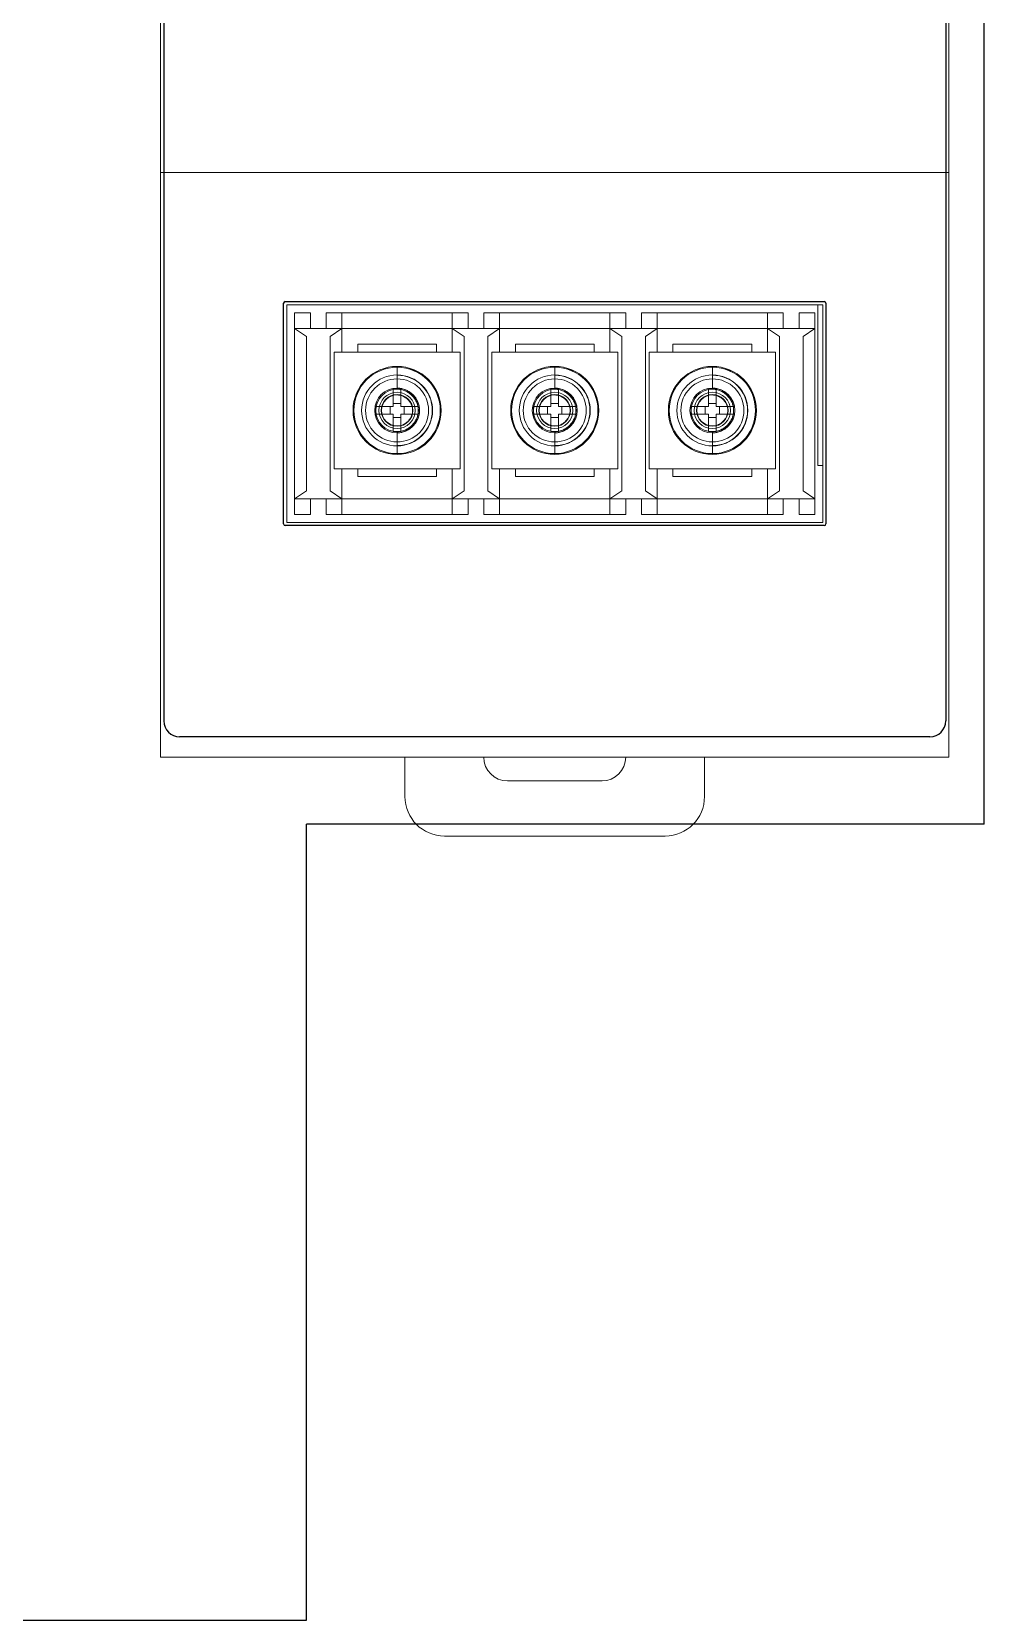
# Model space of a CAD drawing. Header units: millimetres. Extents: x 0 to 1371, y 0 to 812.
# Drawn here: x 353.6 to 414, y 557.1 to 657.9 of the extents above; entities that cross this region are included whole.
import ezdxf

# ---------------------------------------------------------------- set-up
doc = ezdxf.new("R2010")
doc.units = ezdxf.units.MM
doc.layers.add('LINE', color=3, linetype='Continuous', lineweight=15)
doc.layers.add('TOP_SILK', color=6, linetype='Continuous')

msp = doc.modelspace()

# ---------------------------------------------------------------- linework, layer by layer
at = {"color": 18, "true_color": 0x000000}
for p, q in [((414.01674, 607.59969), (414.01674, 761.59969)), ((414.01674, 607.59969), (371.01674, 607.59969)), ((371.01674, 557.09969), (371.01674, 607.59969)), ((117.01674, 557.09969), (371.01674, 557.09969)), ((244.01674, 557.09969), (371.01674, 557.09969))]:
    msp.add_line(p, q, dxfattribs=at)
at = {"layer": 'LINE', "color": 18, "true_color": 0x000000}
for p, q in [((361.77133, 697.84256), (361.77133, 646.84156)), ((411.77133, 697.84256), (411.77133, 646.84156)), ((411.77133, 648.94984), (361.77133, 648.94984)), ((361.77133, 645.35315), (361.77133, 646.84156)), ((411.77133, 646.84156), (411.77133, 645.35315)), ((361.77133, 645.35315), (361.77133, 611.84984)), ((411.77133, 645.35315), (411.77133, 611.84984)), ((369.77133, 640.54984), (403.77133, 640.54984)), ((369.77133, 626.74984), (369.77133, 640.54984)), ((371.27133, 640.04984), (370.27133, 640.04984)), ((370.27133, 627.24984), (370.27133, 640.04984)), ((371.27133, 639.04984), (371.27133, 640.04984)), ((381.27133, 640.04984), (372.27133, 640.04984)), ((372.27133, 639.04984), (372.27133, 640.04984)), ((373.27133, 637.54984), (373.27133, 640.04984)), ((380.27133, 637.54984), (380.27133, 640.04984)), ((381.27133, 639.04984), (381.27133, 640.04984)), ((391.27133, 640.04984), (382.27133, 640.04984)), ((382.27133, 639.04984), (382.27133, 640.04984)), ((383.27133, 637.54984), (383.27133, 640.04984)), ((390.27133, 637.54984), (390.27133, 640.04984)), ((391.27133, 639.04984), (391.27133, 640.04984)), ((401.27133, 640.04984), (392.27133, 640.04984)), ((392.27133, 639.04984), (392.27133, 640.04984)), ((393.27133, 637.54984), (393.27133, 640.04984)), ((400.27133, 637.54984), (400.27133, 640.04984)), ((401.27133, 639.04984), (401.27133, 640.04984)), ((403.27133, 640.04984), (402.27133, 640.04984)), ((402.27133, 639.04984), (402.27133, 640.04984)), ((403.27133, 627.24984), (403.27133, 640.04984)), ((403.47133, 640.54984), (403.47133, 630.34984)), ((403.77133, 640.54984), (403.77133, 626.74984)), ((371.02133, 638.54984), (370.27133, 639.04984)), ((403.27133, 639.04984), (370.27133, 639.04984)), ((373.27133, 639.04984), (372.52133, 638.54984)), ((381.02133, 638.54984), (380.27133, 639.04984)), ((383.27133, 639.04984), (382.52133, 638.54984)), ((391.02133, 638.54984), (390.27133, 639.04984)), ((393.27133, 639.04984), (392.52133, 638.54984)), ((401.02133, 638.54984), (400.27133, 639.04984)), ((403.27133, 639.04984), (402.52133, 638.54984)), ((371.02133, 628.74984), (371.02133, 638.54984)), ((372.52133, 638.54984), (372.52133, 628.74984)), ((374.27133, 638.04984), (379.27133, 638.04984)), ((374.27133, 637.54984), (374.27133, 638.04984)), ((379.27133, 638.04984), (379.27133, 637.54984)), ((381.02133, 628.74984), (381.02133, 638.54984)), ((382.52133, 638.54984), (382.52133, 628.74984)), ((384.27133, 638.04984), (389.27133, 638.04984)), ((384.27133, 637.54984), (384.27133, 638.04984)), ((389.27133, 638.04984), (389.27133, 637.54984)), ((391.02133, 628.74984), (391.02133, 638.54984)), ((392.52133, 638.54984), (392.52133, 628.74984)), ((394.27133, 638.04984), (399.27133, 638.04984)), ((394.27133, 637.54984), (394.27133, 638.04984)), ((399.27133, 638.04984), (399.27133, 637.54984)), ((401.02133, 628.74984), (401.02133, 638.54984)), ((402.52133, 638.54984), (402.52133, 628.74984)), ((380.77133, 637.54984), (372.77133, 637.54984)), ((372.77133, 637.54984), (372.77133, 630.14984)), ((380.77133, 630.14984), (380.77133, 637.54984)), ((390.77133, 637.54984), (382.77133, 637.54984)), ((382.77133, 637.54984), (382.77133, 630.14984)), ((390.77133, 630.14984), (390.77133, 637.54984)), ((400.77133, 637.54984), (392.77133, 637.54984)), ((392.77133, 637.54984), (392.77133, 630.14984)), ((400.77133, 630.14984), (400.77133, 637.54984)), ((376.77133, 636.08212), (376.77133, 636.58833)), ((376.77133, 636.08212), (376.77133, 635.19489)), ((386.77133, 636.08212), (386.77133, 636.58833)), ((386.77133, 636.08212), (386.77133, 635.19489)), ((396.77133, 636.08212), (396.77133, 636.58833)), ((396.77133, 636.08212), (396.77133, 635.19489)), ((376.53003, 635.19192), (376.53003, 634.09114)), ((377.01263, 635.19192), (377.01263, 634.09114)), ((386.53003, 635.19192), (386.53003, 634.09114)), ((387.01263, 635.19192), (387.01263, 634.09114)), ((396.53003, 635.19192), (396.53003, 634.09114)), ((397.01263, 635.19192), (397.01263, 634.09114)), ((376.53003, 634.09114), (375.42925, 634.09114)), ((376.32178, 634.09114), (376.32178, 633.60854)), ((377.01263, 634.29939), (376.53003, 634.29939)), ((378.1134, 634.09114), (377.01263, 634.09114)), ((377.22087, 633.60854), (377.22087, 634.09114)), ((386.53003, 634.09114), (385.42925, 634.09114)), ((386.32178, 634.09114), (386.32178, 633.60854)), ((387.01263, 634.29939), (386.53003, 634.29939)), ((388.1134, 634.09114), (387.01263, 634.09114)), ((387.22087, 633.60854), (387.22087, 634.09114)), ((396.53003, 634.09114), (395.42925, 634.09114)), ((396.32178, 634.09114), (396.32178, 633.60854)), ((397.01263, 634.29939), (396.53003, 634.29939)), ((398.1134, 634.09114), (397.01263, 634.09114)), ((397.22087, 633.60854), (397.22087, 634.09114)), ((375.42925, 633.60854), (376.53003, 633.60854)), ((376.53003, 633.60854), (376.53003, 632.50776)), ((376.53003, 633.40029), (377.01263, 633.40029)), ((377.01263, 633.60854), (378.1134, 633.60854)), ((377.01263, 633.60854), (377.01263, 632.50776)), ((385.42925, 633.60854), (386.53003, 633.60854)), ((386.53003, 633.60854), (386.53003, 632.50776)), ((386.53003, 633.40029), (387.01263, 633.40029)), ((387.01263, 633.60854), (388.1134, 633.60854)), ((387.01263, 633.60854), (387.01263, 632.50776)), ((395.42925, 633.60854), (396.53003, 633.60854)), ((396.53003, 633.60854), (396.53003, 632.50776)), ((396.53003, 633.40029), (397.01263, 633.40029)), ((397.01263, 633.60854), (398.1134, 633.60854)), ((397.01263, 633.60854), (397.01263, 632.50776)), ((376.77133, 631.61755), (376.77133, 632.50478)), ((386.77133, 631.61755), (386.77133, 632.50478)), ((396.77133, 631.61755), (396.77133, 632.50478)), ((376.77133, 631.61755), (376.77133, 631.11135)), ((386.77133, 631.61755), (386.77133, 631.11135)), ((396.77133, 631.61755), (396.77133, 631.11135)), ((372.77133, 630.14984), (380.77133, 630.14984)), ((373.27133, 627.24984), (373.27133, 630.14984)), ((374.27133, 629.64984), (374.27133, 630.14984)), ((379.27133, 630.14984), (379.27133, 629.64984)), ((380.27133, 627.24984), (380.27133, 630.14984)), ((382.77133, 630.14984), (390.77133, 630.14984)), ((383.27133, 627.24984), (383.27133, 630.14984)), ((384.27133, 629.64984), (384.27133, 630.14984)), ((389.27133, 630.14984), (389.27133, 629.64984)), ((390.27133, 627.24984), (390.27133, 630.14984)), ((392.77133, 630.14984), (400.77133, 630.14984)), ((393.27133, 627.24984), (393.27133, 630.14984)), ((394.27133, 629.64984), (394.27133, 630.14984)), ((399.27133, 630.14984), (399.27133, 629.64984)), ((400.27133, 627.24984), (400.27133, 630.14984)), ((403.47133, 630.34984), (403.77133, 630.34984)), ((379.27133, 629.64984), (374.27133, 629.64984)), ((389.27133, 629.64984), (384.27133, 629.64984)), ((399.27133, 629.64984), (394.27133, 629.64984)), ((370.27133, 628.24984), (371.02133, 628.74984)), ((403.27133, 628.24984), (370.27133, 628.24984)), ((371.27133, 628.24984), (371.27133, 627.24984)), ((372.27133, 628.24984), (372.27133, 627.24984)), ((372.52133, 628.74984), (373.27133, 628.24984)), ((380.27133, 628.24984), (381.02133, 628.74984)), ((381.27133, 628.24984), (381.27133, 627.24984)), ((382.27133, 628.24984), (382.27133, 627.24984)), ((382.52133, 628.74984), (383.27133, 628.24984)), ((390.27133, 628.24984), (391.02133, 628.74984)), ((391.27133, 628.24984), (391.27133, 627.24984)), ((392.27133, 628.24984), (392.27133, 627.24984)), ((392.52133, 628.74984), (393.27133, 628.24984)), ((400.27133, 628.24984), (401.02133, 628.74984)), ((401.27133, 628.24984), (401.27133, 627.24984)), ((402.27133, 628.24984), (402.27133, 627.24984)), ((402.52133, 628.74984), (403.27133, 628.24984)), ((370.27133, 627.24984), (371.27133, 627.24984)), ((381.27133, 627.24984), (372.27133, 627.24984)), ((391.27133, 627.24984), (382.27133, 627.24984)), ((401.27133, 627.24984), (392.27133, 627.24984)), ((402.27133, 627.24984), (403.27133, 627.24984)), ((403.77133, 626.74984), (369.77133, 626.74984)), ((411.77133, 611.84984), (361.77133, 611.84984)), ((377.27133, 611.84984), (377.27133, 609.34984)), ((396.27133, 609.34984), (396.27133, 611.84984)), ((383.77133, 610.34984), (389.77133, 610.34984)), ((379.77133, 606.84984), (393.77133, 606.84984))]:
    msp.add_line(p, q, dxfattribs=at)
for centre, radius in [((376.77133, 633.84984), 2.794), ((386.77133, 633.84984), 2.794), ((396.77133, 633.84984), 2.794), ((376.77133, 633.84984), 2), ((376.77133, 633.84984), 1.15196), ((386.77133, 633.84984), 2), ((386.77133, 633.84984), 1.15196), ((396.77133, 633.84984), 2), ((396.77133, 633.84984), 1.15196), ((376.77133, 633.84984), 1.00446), ((386.77133, 633.84984), 1.00446), ((396.77133, 633.84984), 1.00446)]:
    msp.add_circle(centre, radius, dxfattribs=at)
for centre, radius, start, end in [((376.77133, 633.84984), 2.73747, 90, 270), ((376.77133, 633.84984), 2.24935, 90, 270), ((376.77133, 633.84984), 2.73849, 270, 90), ((376.77133, 633.84984), 2.73747, 270, 90), ((376.77133, 633.84984), 2.24935, 270, 90), ((376.77133, 633.84984), 2.23228, 270, 90), ((386.77133, 633.84984), 2.73747, 90, 270), ((386.77133, 633.84984), 2.24935, 90, 270), ((386.77133, 633.84984), 2.73849, 270, 90), ((386.77133, 633.84984), 2.73747, 270, 90), ((386.77133, 633.84984), 2.24935, 270, 90), ((386.77133, 633.84984), 2.23228, 270, 90), ((396.77133, 633.84984), 2.73747, 90, 270), ((396.77133, 633.84984), 2.24935, 90, 270), ((396.77133, 633.84984), 2.73849, 270, 90), ((396.77133, 633.84984), 2.73747, 270, 90), ((396.77133, 633.84984), 2.24935, 270, 90), ((396.77133, 633.84984), 2.23228, 270, 90), ((376.77133, 633.84984), 1.4224, 90, 270), ((376.77133, 633.84984), 1.34994, 90, 270), ((376.77133, 633.84984), 1.4224, 270, 90), ((386.77133, 633.84984), 1.4224, 90, 270), ((386.77133, 633.84984), 1.34994, 90, 270), ((386.77133, 633.84984), 1.4224, 270, 90), ((396.77133, 633.84984), 1.4224, 90, 270), ((396.77133, 633.84984), 1.34994, 90, 270), ((396.77133, 633.84984), 1.4224, 270, 90), ((376.77133, 633.84984), 0.98246, 90, 270), ((386.77133, 633.84984), 0.98246, 90, 270), ((396.77133, 633.84984), 0.98246, 90, 270), ((383.77133, 611.84984), 1.5, 180, 270), ((389.77133, 611.84984), 1.5, 270, 0), ((379.77133, 609.34984), 2.5, 180, 270), ((393.77133, 609.34984), 2.5, 270, 0)]:
    msp.add_arc(centre, radius, start, end, dxfattribs=at)
for points, start_tangent, end_tangent in [([(376.77133, 635.19491), (376.69086, 635.19458), (376.61042, 635.19358), (376.53003, 635.19192)], (-1, 0), (-0.999695264, -0.024685592)), ([(378.19373, 633.84984), (378.17292, 634.07666), (378.10828, 634.30837), (377.99938, 634.53474), (377.85064, 634.74375), (377.66764, 634.92711), (377.45868, 635.07643), (377.23193, 635.18601), (376.99939, 635.25121), (376.77133, 635.27224)], (0.004984038, 0.99998758), (-0.999989163, -0.004655517)), ([(378.19373, 633.84984), (378.17274, 634.08129), (378.10813, 634.31524), (377.99963, 634.54236), (377.85163, 634.75071), (377.66929, 634.93259), (377.46088, 635.07988), (377.23423, 635.18757), (377.00129, 635.25152), (376.77133, 635.27224)], (-0.00242253, 0.999997066), (-0.99999722, 0.00235814)), ([(378.12126, 633.84984), (378.10077, 634.07633), (378.03884, 634.30106), (377.93599, 634.51662), (377.79671, 634.7124), (377.62537, 634.8824), (377.4294, 635.01959), (377.21524, 635.12005), (376.99344, 635.18007), (376.77133, 635.19978)], (-0.001874311, 0.999998243), (-0.999998468, 0.001750237)), ([(376.77133, 635.19978), (376.99364, 635.17938), (377.21717, 635.11698), (377.43319, 635.01283), (377.63052, 634.87152), (377.80222, 634.69812), (377.94086, 634.50057), (378.04196, 634.28633), (378.10188, 634.06654), (378.12126, 633.84984)], (0.999996792, -0.002533013), (0.002292779, -0.999997372)), ([(377.01263, 635.19192), (376.93223, 635.19358), (376.85179, 635.19458), (376.77133, 635.19491)], (-0.999695264, 0.024685592), (-1, 0)), ([(386.77133, 635.19491), (386.69086, 635.19458), (386.61042, 635.19358), (386.53003, 635.19192)], (-1, 0), (-0.999695264, -0.024685592)), ([(388.19373, 633.84984), (388.17292, 634.07666), (388.10828, 634.30837), (387.99938, 634.53474), (387.85064, 634.74375), (387.66764, 634.92711), (387.45868, 635.07643), (387.23193, 635.18601), (386.99939, 635.25121), (386.77133, 635.27224)], (0.004984038, 0.99998758), (-0.999989163, -0.004655517)), ([(388.19373, 633.84984), (388.17274, 634.08129), (388.10813, 634.31524), (387.99963, 634.54236), (387.85163, 634.75071), (387.66929, 634.93259), (387.46088, 635.07988), (387.23423, 635.18757), (387.00129, 635.25152), (386.77133, 635.27224)], (-0.00242253, 0.999997066), (-0.99999722, 0.00235814)), ([(388.12126, 633.84984), (388.10077, 634.07633), (388.03884, 634.30106), (387.93599, 634.51662), (387.79671, 634.7124), (387.62537, 634.8824), (387.4294, 635.01959), (387.21524, 635.12005), (386.99344, 635.18007), (386.77133, 635.19978)], (-0.001874311, 0.999998243), (-0.999998468, 0.001750237)), ([(386.77133, 635.19978), (386.99364, 635.17938), (387.21717, 635.11698), (387.43319, 635.01283), (387.63052, 634.87152), (387.80222, 634.69812), (387.94086, 634.50057), (388.04196, 634.28633), (388.10188, 634.06654), (388.12126, 633.84984)], (0.999996792, -0.002533013), (0.002292779, -0.999997372)), ([(387.01263, 635.19192), (386.93223, 635.19358), (386.85179, 635.19458), (386.77133, 635.19491)], (-0.999695264, 0.024685592), (-1, 0)), ([(396.77133, 635.19491), (396.69086, 635.19458), (396.61042, 635.19358), (396.53003, 635.19192)], (-1, 0), (-0.999695264, -0.024685592)), ([(398.19373, 633.84984), (398.17292, 634.07666), (398.10828, 634.30837), (397.99938, 634.53474), (397.85064, 634.74375), (397.66764, 634.92711), (397.45868, 635.07643), (397.23193, 635.18601), (396.99939, 635.25121), (396.77133, 635.27224)], (0.004984038, 0.99998758), (-0.999989163, -0.004655517)), ([(398.19373, 633.84984), (398.17274, 634.08129), (398.10813, 634.31524), (397.99963, 634.54236), (397.85163, 634.75071), (397.66929, 634.93259), (397.46088, 635.07988), (397.23423, 635.18757), (397.00129, 635.25152), (396.77133, 635.27224)], (-0.00242253, 0.999997066), (-0.99999722, 0.00235814)), ([(398.12126, 633.84984), (398.10077, 634.07633), (398.03884, 634.30106), (397.93599, 634.51662), (397.79671, 634.7124), (397.62537, 634.8824), (397.4294, 635.01959), (397.21524, 635.12005), (396.99344, 635.18007), (396.77133, 635.19978)], (-0.001874311, 0.999998243), (-0.999998468, 0.001750237)), ([(396.77133, 635.19978), (396.99364, 635.17938), (397.21717, 635.11698), (397.43319, 635.01283), (397.63052, 634.87152), (397.80222, 634.69812), (397.94086, 634.50057), (398.04196, 634.28633), (398.10188, 634.06654), (398.12126, 633.84984)], (0.999996792, -0.002533013), (0.002292779, -0.999997372)), ([(397.01263, 635.19192), (396.93223, 635.19358), (396.85179, 635.19458), (396.77133, 635.19491)], (-0.999695264, 0.024685592), (-1, 0)), ([(375.42925, 634.09114), (375.42659, 633.9303), (375.42659, 633.76938), (375.42925, 633.60854)], (-0.024683675, -0.999695312), (0.024683675, -0.999695312)), ([(376.77133, 634.8323), (376.93313, 634.81745), (377.0958, 634.77204), (377.25302, 634.69624), (377.39663, 634.5934), (377.52159, 634.4672), (377.62249, 634.32343), (377.69607, 634.16751), (377.73968, 634.00755), (377.75379, 633.84984)], (0.999996792, -0.002533013), (0.002292779, -0.999997372)), ([(377.75379, 633.84984), (377.73894, 634.01164), (377.69353, 634.17432), (377.61773, 634.33153), (377.51489, 634.47515), (377.38869, 634.6001), (377.24492, 634.701), (377.089, 634.77458), (376.92904, 634.81819), (376.77133, 634.8323)], (-0.002533013, 0.999996792), (-0.999997372, 0.002292779)), ([(378.11639, 633.84984), (378.11606, 633.9303), (378.11506, 634.01074), (378.1134, 634.09114)], (0, 1), (-0.024683675, 0.999695312)), ([(385.42925, 634.09114), (385.42659, 633.9303), (385.42659, 633.76938), (385.42925, 633.60854)], (-0.024683675, -0.999695312), (0.024683675, -0.999695312)), ([(386.77133, 634.8323), (386.93313, 634.81745), (387.0958, 634.77204), (387.25302, 634.69624), (387.39663, 634.5934), (387.52159, 634.4672), (387.62249, 634.32343), (387.69607, 634.16751), (387.73968, 634.00755), (387.75379, 633.84984)], (0.999996792, -0.002533013), (0.002292779, -0.999997372)), ([(387.75379, 633.84984), (387.73894, 634.01164), (387.69353, 634.17432), (387.61773, 634.33153), (387.51489, 634.47515), (387.38869, 634.6001), (387.24492, 634.701), (387.089, 634.77458), (386.92904, 634.81819), (386.77133, 634.8323)], (-0.002533013, 0.999996792), (-0.999997372, 0.002292779)), ([(388.11639, 633.84984), (388.11606, 633.9303), (388.11506, 634.01074), (388.1134, 634.09114)], (0, 1), (-0.024683675, 0.999695312)), ([(395.42925, 634.09114), (395.42659, 633.9303), (395.42659, 633.76938), (395.42925, 633.60854)], (-0.024683675, -0.999695312), (0.024683675, -0.999695312)), ([(396.77133, 634.8323), (396.93313, 634.81745), (397.0958, 634.77204), (397.25302, 634.69624), (397.39663, 634.5934), (397.52159, 634.4672), (397.62249, 634.32343), (397.69607, 634.16751), (397.73968, 634.00755), (397.75379, 633.84984)], (0.999996792, -0.002533013), (0.002292779, -0.999997372)), ([(397.75379, 633.84984), (397.73894, 634.01164), (397.69353, 634.17432), (397.61773, 634.33153), (397.51489, 634.47515), (397.38869, 634.6001), (397.24492, 634.701), (397.089, 634.77458), (396.92904, 634.81819), (396.77133, 634.8323)], (-0.002533013, 0.999996792), (-0.999997372, 0.002292779)), ([(398.11639, 633.84984), (398.11606, 633.9303), (398.11506, 634.01074), (398.1134, 634.09114)], (0, 1), (-0.024683675, 0.999695312)), ([(376.77133, 632.4999), (376.99782, 632.52039), (377.22254, 632.58233), (377.43811, 632.68517), (377.63389, 632.82446), (377.80388, 632.9958), (377.94107, 633.19176), (378.04154, 633.40592), (378.10156, 633.62772), (378.12126, 633.84984)], (0.999998243, 0.001874311), (0.001750237, 0.999998468)), ([(376.77133, 632.42744), (377.00278, 632.44842), (377.23672, 632.51304), (377.46384, 632.62154), (377.6722, 632.76954), (377.85408, 632.95188), (378.00137, 633.16029), (378.10906, 633.38694), (378.17301, 633.61988), (378.19373, 633.84984)], (0.999997066, 0.00242253), (0.00235814, 0.99999722)), ([(377.75379, 633.84984), (377.73894, 633.68804), (377.69353, 633.52536), (377.61773, 633.36815), (377.51489, 633.22453), (377.38869, 633.09958), (377.24492, 632.99867), (377.089, 632.9251), (376.92904, 632.88148), (376.77133, 632.86738)], (-0.002533013, -0.999996792), (-0.999997372, -0.002292779)), ([(376.77133, 632.42744), (376.99815, 632.44824), (377.22986, 632.51289), (377.45623, 632.62179), (377.66523, 632.77053), (377.8486, 632.95352), (377.99792, 633.16248), (378.1075, 633.38924), (378.17269, 633.62178), (378.19373, 633.84984)], (0.99998758, -0.004984038), (-0.004655517, 0.999989163)), ([(378.19373, 633.84984), (378.17274, 633.61838), (378.10813, 633.38444), (377.99963, 633.15732), (377.85163, 632.94897), (377.66929, 632.76709), (377.46088, 632.61979), (377.23423, 632.51211), (377.00129, 632.44815), (376.77133, 632.42744)], (-0.00242253, -0.999997066), (-0.99999722, -0.00235814)), ([(378.12126, 633.84984), (378.10086, 633.62752), (378.03847, 633.40399), (377.93432, 633.18798), (377.79301, 632.99064), (377.61961, 632.81895), (377.42206, 632.68031), (377.20782, 632.57921), (376.98803, 632.51928), (376.77133, 632.4999)], (-0.002533013, -0.999996792), (-0.999997372, -0.002292779)), ([(378.1134, 633.60854), (378.11506, 633.68894), (378.11606, 633.76938), (378.11639, 633.84984)], (0.024683675, 0.999695312), (0, 1)), ([(386.77133, 632.4999), (386.99782, 632.52039), (387.22254, 632.58233), (387.43811, 632.68517), (387.63389, 632.82446), (387.80388, 632.9958), (387.94107, 633.19176), (388.04154, 633.40592), (388.10156, 633.62772), (388.12126, 633.84984)], (0.999998243, 0.001874311), (0.001750237, 0.999998468)), ([(386.77133, 632.42744), (387.00278, 632.44842), (387.23672, 632.51304), (387.46384, 632.62154), (387.6722, 632.76954), (387.85408, 632.95188), (388.00137, 633.16029), (388.10906, 633.38694), (388.17301, 633.61988), (388.19373, 633.84984)], (0.999997066, 0.00242253), (0.00235814, 0.99999722)), ([(387.75379, 633.84984), (387.73894, 633.68804), (387.69353, 633.52536), (387.61773, 633.36815), (387.51489, 633.22453), (387.38869, 633.09958), (387.24492, 632.99867), (387.089, 632.9251), (386.92904, 632.88148), (386.77133, 632.86738)], (-0.002533013, -0.999996792), (-0.999997372, -0.002292779)), ([(386.77133, 632.42744), (386.99815, 632.44824), (387.22986, 632.51289), (387.45623, 632.62179), (387.66523, 632.77053), (387.8486, 632.95352), (387.99792, 633.16248), (388.1075, 633.38924), (388.17269, 633.62178), (388.19373, 633.84984)], (0.99998758, -0.004984038), (-0.004655517, 0.999989163)), ([(388.19373, 633.84984), (388.17274, 633.61838), (388.10813, 633.38444), (387.99963, 633.15732), (387.85163, 632.94897), (387.66929, 632.76709), (387.46088, 632.61979), (387.23423, 632.51211), (387.00129, 632.44815), (386.77133, 632.42744)], (-0.00242253, -0.999997066), (-0.99999722, -0.00235814)), ([(388.12126, 633.84984), (388.10086, 633.62752), (388.03847, 633.40399), (387.93432, 633.18798), (387.79301, 632.99064), (387.61961, 632.81895), (387.42206, 632.68031), (387.20782, 632.57921), (386.98803, 632.51928), (386.77133, 632.4999)], (-0.002533013, -0.999996792), (-0.999997372, -0.002292779)), ([(388.1134, 633.60854), (388.11506, 633.68894), (388.11606, 633.76938), (388.11639, 633.84984)], (0.024683675, 0.999695312), (0, 1)), ([(396.77133, 632.4999), (396.99782, 632.52039), (397.22254, 632.58233), (397.43811, 632.68517), (397.63389, 632.82446), (397.80388, 632.9958), (397.94107, 633.19176), (398.04154, 633.40592), (398.10156, 633.62772), (398.12126, 633.84984)], (0.999998243, 0.001874311), (0.001750237, 0.999998468)), ([(396.77133, 632.42744), (397.00278, 632.44842), (397.23672, 632.51304), (397.46384, 632.62154), (397.6722, 632.76954), (397.85408, 632.95188), (398.00137, 633.16029), (398.10906, 633.38694), (398.17301, 633.61988), (398.19373, 633.84984)], (0.999997066, 0.00242253), (0.00235814, 0.99999722)), ([(397.75379, 633.84984), (397.73894, 633.68804), (397.69353, 633.52536), (397.61773, 633.36815), (397.51489, 633.22453), (397.38869, 633.09958), (397.24492, 632.99867), (397.089, 632.9251), (396.92904, 632.88148), (396.77133, 632.86738)], (-0.002533013, -0.999996792), (-0.999997372, -0.002292779)), ([(396.77133, 632.42744), (396.99815, 632.44824), (397.22986, 632.51289), (397.45623, 632.62179), (397.66523, 632.77053), (397.8486, 632.95352), (397.99792, 633.16248), (398.1075, 633.38924), (398.17269, 633.62178), (398.19373, 633.84984)], (0.99998758, -0.004984038), (-0.004655517, 0.999989163)), ([(398.19373, 633.84984), (398.17274, 633.61838), (398.10813, 633.38444), (397.99963, 633.15732), (397.85163, 632.94897), (397.66929, 632.76709), (397.46088, 632.61979), (397.23423, 632.51211), (397.00129, 632.44815), (396.77133, 632.42744)], (-0.00242253, -0.999997066), (-0.99999722, -0.00235814)), ([(398.12126, 633.84984), (398.10086, 633.62752), (398.03847, 633.40399), (397.93432, 633.18798), (397.79301, 632.99064), (397.61961, 632.81895), (397.42206, 632.68031), (397.20782, 632.57921), (396.98803, 632.51928), (396.77133, 632.4999)], (-0.002533013, -0.999996792), (-0.999997372, -0.002292779)), ([(398.1134, 633.60854), (398.11506, 633.68894), (398.11606, 633.76938), (398.11639, 633.84984)], (0.024683675, 0.999695312), (0, 1)), ([(376.53003, 632.50776), (376.61042, 632.5061), (376.69086, 632.5051), (376.77133, 632.50477)], (0.999695264, -0.024685592), (1, 0)), ([(376.77133, 632.50477), (376.85179, 632.5051), (376.93223, 632.5061), (377.01263, 632.50776)], (1, 0), (0.999695264, 0.024685592)), ([(386.53003, 632.50776), (386.61042, 632.5061), (386.69086, 632.5051), (386.77133, 632.50477)], (0.999695264, -0.024685592), (1, 0)), ([(386.77133, 632.50477), (386.85179, 632.5051), (386.93223, 632.5061), (387.01263, 632.50776)], (1, 0), (0.999695264, 0.024685592)), ([(396.53003, 632.50776), (396.61042, 632.5061), (396.69086, 632.5051), (396.77133, 632.50477)], (0.999695264, -0.024685592), (1, 0)), ([(396.77133, 632.50477), (396.85179, 632.5051), (396.93223, 632.5061), (397.01263, 632.50776)], (1, 0), (0.999695264, 0.024685592))]:
    msp.add_spline(points, degree=3, dxfattribs=dict(at, start_tangent=start_tangent, end_tangent=end_tangent))
at = {"layer": 'TOP_SILK', "color": 18, "true_color": 0x000000}
for p, q in [((361.97133, 730.55054), (361.97133, 614.1515)), ((411.57133, 730.55054), (411.57133, 614.1515)), ((369.57133, 626.6515), (369.57133, 640.6515)), ((369.67133, 640.7515), (403.87133, 640.7515)), ((403.97133, 640.6515), (403.97133, 626.6515)), ((403.87133, 626.5515), (369.67133, 626.5515)), ((410.57133, 613.1515), (362.97133, 613.1515))]:
    msp.add_line(p, q, dxfattribs=at)
for centre, radius, start, end in [((369.67133, 640.6515), 0.1, 90, 180), ((403.87133, 640.6515), 0.1, 0, 90), ((369.67133, 626.6515), 0.1, 180, 270), ((403.87133, 626.6515), 0.1, 270, 0), ((362.97133, 614.1515), 1, 180, 270), ((410.57133, 614.1515), 1, 270, 0)]:
    msp.add_arc(centre, radius, start, end, dxfattribs=at)

doc.saveas('drawing.dxf')
